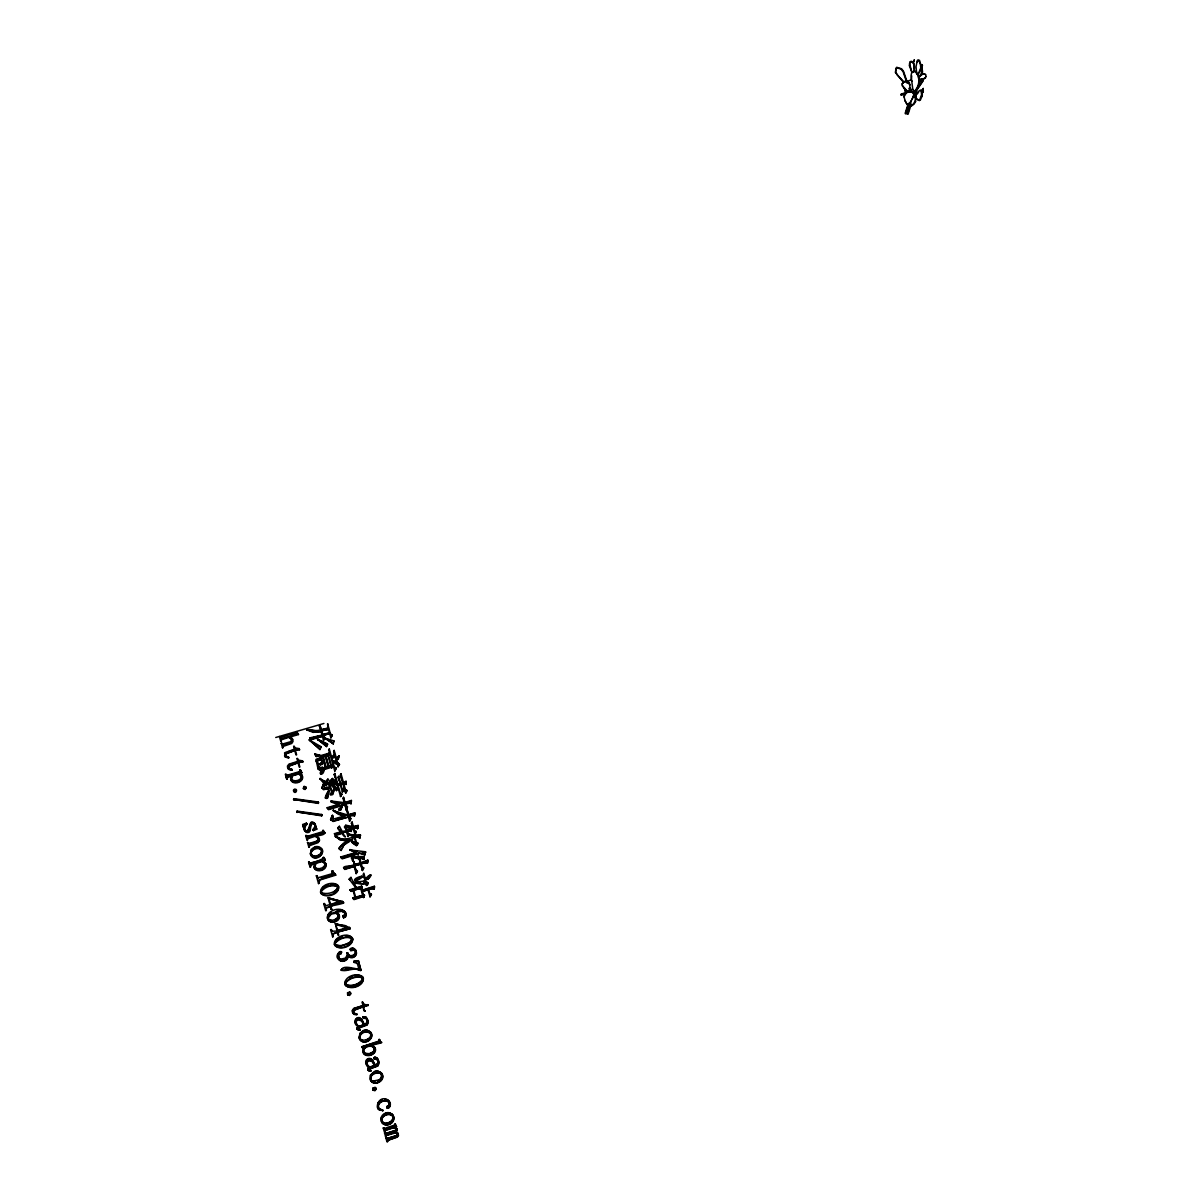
<?xml version="1.0" encoding="UTF-8"?>
<svg xmlns="http://www.w3.org/2000/svg" width="1202" height="1202" viewBox="0 0 1202 1202"><rect width="100%" height="100%" fill="white"/><g stroke="black" fill="none" stroke-linecap="round" stroke-linejoin="round"><path stroke-width="1.5" d="M367.812 1069.149C369.855 1065.813 366.445 1068.533 368.263 1070.576L371.102 1070.907L368.698 1069.044L376.737 1066.249L378.735 1064.431M368.698 1069.044L369.134 1070.411L370.967 1070.366M357.204 1029.273L360.224 1029.949L358.256 1029.453L357.82 1028.071L367.046 1024.645L368.052 1022.016M357.82 1028.071L360.074 1029.423M356.243 952.33C356.844 956.702 350.263 959.451 348.024 955.305C348.234 959.632 342.72 962.817 339.34 959.857M324.495 787.806L323.593 783.914L321.866 787.671L323.473 789.699L330.129 788.272L324.044 789.308L321.866 787.671M323.188 784.035L322.091 788.257M921.829 96.04L921.784 94.402M379.006 1040.992L361.697 1046.837L378.615 1041.743L379.021 1040.181M379.186 1041.338L378.855 1039.55L379.922 1040.631M362.914 1051.044C365.168 1048.429 360.074 1046.206 363.545 1048.129M917.051 73.127L916.78 74.329L916.029 66.696L917.336 60.355L918.794 60.506L920.416 64.097L920.762 67.973L918.749 72.781M325.727 863.502C327.951 868.956 319.702 872.622 315.69 869.797A4.598 4.327 -34.2 0 1 314.143 867.513C317.253 862.315 308.824 862.45 310.612 866.867L308.523 861.954M310.432 866.161L310.206 864.899M325.892 864.478C326.012 869.331 319.101 871.705 315.45 869.286A4.613 4.342 -34.2 0 1 313.902 867.003L314.473 863.261M922.31 66.245L921.664 64.502M301.882 774.884C305.368 780.414 296.669 785.011 292.386 781.946A4.508 4.207 -27.2 0 1 290.869 779.722L291.185 775.53L287.188 776.777L286.782 779.272L285.34 774.238M287.398 779.091L286.962 777.078M915.218 97.572L919.29 100.622L920.416 99.991L922.34 94.943L921.769 90.466L920.011 90.24L917.877 92.043L915.578 95.033L915.218 97.572L916.795 99.631L919.68 99.871L921.603 94.823L921.048 90.345M375.385 1049.451C375.279 1054.53 367.181 1057.279 363.8 1053.613M322.662 830.417C321.58 831.183 330.775 834.338 316.336 835.916L319.026 838.125M913.926 69.01L913.67 63.541L911.146 61.287M307.637 840.033C305.353 840.108 310.792 834.909 314.954 835.721L318.064 838.335M319.311 839.973L317.944 842.061L309.68 844.781L308.854 847.14L309.214 846.418M309.124 845.216L309.47 846.944M307.291 838.305L307.381 839.492M359.097 1036.995L360.81 1032.653M295.932 733.866L296.263 732.198M296.488 733.505L296.128 731.657L298.502 734.542L289.907 737.051L291.951 738.344M393.79 1117.875C394.662 1123.69 385.692 1127.656 382.101 1122.818M291.004 742.31L292.011 740.943L291.335 738.749L288.54 736.736L281.538 738.779L280.742 741.153L281.073 740.342M280.998 739.2L281.358 740.973M292.657 739.515L291.44 742.851L283.311 745.435L282.515 747.809L282.846 746.998M282.755 745.856L283.116 747.629M394.767 1125.237C374.829 1130.436 388.802 1130.15 394.797 1124.696M394.932 1125.493L394.677 1124.216L395.488 1124.246L394.677 1124.216M310.356 853.21L312.956 848.417M345.199 914.151L342.946 915.819L343.652 917.892L345.891 916.54L345.891 913.535M342.946 915.819L343.652 917.892M332.128 874.515L332.083 870.939L332.939 871.255L332.083 870.939M332.744 874.064L332.323 871.45M905.121 93.591L900.824 94.657L904.58 94.222L907.179 91.472L902.402 85.462M909.073 91.653L910.064 88.212L909.373 82.668L905.166 81.105L902.161 83.644L902.356 85.898L907.149 91.923L909.073 91.653L910.094 87.761M327.44 917.517L327.951 915.113L331.016 912.153M333.27 819.088L332.563 815.347L330.58 819.433L333.074 821.492L348.46 816.999L333.615 820.846L330.58 819.433M332.053 815.497L330.805 819.989M393.054 1117.62C392.633 1122.127 385.977 1124.666 382.521 1122.067M386.728 1106.561L386.834 1107.613L386.728 1106.561L389.178 1105.209L389.283 1103.166M325.006 864.478C324.3 868.265 318.169 869.947 315.209 867.679M374.107 1058.631L374.724 1056.994L377.097 1058.121M342.209 789.053L343.487 789.474L342.405 792.118L343.697 790.06L342.209 789.053L340.887 784.41L343.126 783.734L345.74 793.11L347.093 790.826L345.53 789.939L343.727 783.554L344.944 783.193L346.011 784.47L346.071 781.3L343.366 782.202L341.052 773.833L340.376 774.974L342.961 782.983L340.376 774.974M346.011 784.47L346.071 781.3M366.084 1018.425L363.47 1018.349L363.109 1016.727L365.994 1016.997L367.947 1020.468M363.109 1016.727L363.68 1018.214L365.153 1017.763L366.79 1019.296M921.844 94.838L921.754 96.881L921.649 94.853M369.81 893.627L371.328 894.033L370.021 896.842L371.508 894.528L369.81 893.627L368.638 889.525C371.944 886.22 375.174 891.794 374.348 886.25L361.862 890.201L361.652 886.129L349.947 889.735L351.149 891.448L353.027 890.321L350.954 890.952L349.947 889.735M374.228 889.33L374.348 886.25M321.76 851.091C321.219 855.403 313.947 857.882 311.198 854.382M386.653 1107.358C388.982 1110.768 391.882 1103.857 389.538 1101.964A5.664 5.334 -59 0 0 387.074 1099.514C377.428 1094.752 373.146 1112.646 382.687 1110.092L380.042 1109.371M382.807 1110.964L382.687 1110.092M352.351 1012.009L354.139 1014.428C358.226 1015.344 356.483 1013.737 353.839 1013.016L353.418 1012.114M356.874 1014.758L356.739 1013.797M309.32 827.307L308.103 831.168M354.635 950.151L350.864 950.662L350.143 949.625C350.864 945.929 356.363 948.844 356.258 951.759M350.864 950.662L350.248 948.754M912.063 81.12L911.146 80.384L911.732 75.891M328.957 790.255L327.064 797.737C322.391 799.51 329.378 789.083 329.183 790.841L327.936 797.692L326.538 798.519L325.246 797.782M294.37 749.177L284.604 752.813L285.084 756.99L288.615 758.041L288.435 756.884L285.67 756.148M288.615 758.041L288.435 756.884M297.645 761.392L288.886 764.172L287.398 766.155L288.33 769.235L291.876 770.302L291.695 769.145L288.931 768.409M291.876 770.302L291.695 769.145M916.134 96.415L915.578 95.033M363.665 883.665L353.734 883.034L363.86 884.161L364.071 881.051L353.463 882.463L359.894 882.373M363.86 884.161L364.071 881.051M347.123 955.244L345.485 958.069L340.917 959.211A3.11 2.945 -43.3 0 1 339.039 958.099M349.181 817.435L350.729 818.231L349.572 821.101L350.939 818.787L348.865 816.263C352.502 813.033 355.341 818.667 354.755 812.792L348.46 814.791L346.822 808.841L346.221 809.878L346.822 808.841M354.515 816.128L354.755 812.792M363.395 979.254C361.727 985.971 351.735 989.096 345.981 985.865M352.742 939.618C351.044 946.38 339.881 950.076 334.712 945.283M320.573 891.568L323.248 887.151M355.777 869.947L357.34 870.759L356.168 873.629L357.535 871.27L355.972 870.458L354.635 865.771L360.6 863.938L362.463 870.518L363.83 868.16L362.268 867.333L361.216 863.742C364.852 860.196 368.473 865.906 367.812 860.106L361.036 862.871L359.729 858.288L362.749 858.318L363.77 859.445L362.749 858.318M367.527 863.352L367.812 860.106M352.336 840.874L352.772 837.373L347.108 838.831A14.574 13.748 -29.7 0 1 339.941 838.365C326.027 831.273 346.146 845.066 350.173 839.657L343.276 843.323L338.889 848.101C341.548 854.953 343.877 838.38 351.3 839.732L352.336 840.874L351.3 839.732M341.098 850.595L343.937 845.006L351.51 840.273M907.871 103.823L907.225 114.16L908.742 110.404M908.727 103.883L908.081 114.235L910.695 105.986L910.876 103.222L909.283 102.516M915.608 94.342L916.57 89.053M915.894 94.041L916.856 88.753M356.964 1028.206L357.76 1026.313L357.054 1028.897M328.296 917.862L331.271 914.061L335.779 913.295A3.922 3.711 -39.1 0 1 338.243 915.789L337.642 918.223L334.637 920.086M319.762 770.347L319.642 769.1L322.497 767.297L318.966 767.552L322.722 767.913L319.762 770.347L317.974 768.544M920.912 66.891L921.573 64.788M921.063 66.861L921.273 65.719M314.684 753.909L316.321 756.644L320.153 755.667L314.894 753.699L316.081 756.013L319.927 755.036M341.278 807.248L342.3 804.829L338.874 809.502A2.299 2.164 -28.2 0 0 340.677 809.472L342.81 804.679L344.749 804.093L346.206 809.246L347.573 806.933L346.026 806.136L345.365 803.913L349.737 802.605L350.999 803.807L351.36 800.442L344.959 802.455M350.999 803.807L351.36 800.442M348.024 955.305C349.346 961.044 339.926 964.034 338.047 958.084M323.338 760.911L322.361 764.397L320.288 764.848L322.977 760.806M347.588 833.076L349.121 833.797L347.919 836.472L349.331 834.338L347.799 833.632L347.108 831.318C350.218 829.14 351.675 833.617 351.555 828.478L346.762 830.041L346.011 827.292L353.103 827.877L346.011 827.292M351.224 831.529L351.555 828.478M352.141 840.333L352.772 837.373M318.891 767.492L317.073 760.611L320.048 759.138L321.099 760.325L321.415 757.29L315.991 759.424L317.899 768.303M321.099 760.325L321.415 757.29M304.452 827.607L306.886 824.226L306.375 823.115L302.649 824.557L304.722 831.093M365.994 1062.087L368.128 1058.827L371.719 1059.458M907.841 107.579C910.59 95.258 900.764 125.985 907.841 107.579L908.502 107.804C901.425 126.21 911.266 95.514 908.502 107.804M363.575 858.934L364.146 856.5L353.508 856.741L353.583 857.627L359.248 858.784L360.42 863.051L354.455 864.884L352.156 856.726L351.48 857.897L352.156 856.726M363.77 859.445L364.146 856.5M905.346 93.801L904.009 96.521L905.091 100.908L907.134 104.574L909.523 104.228L913.805 95.709L913.49 92.99L911.296 91.247L907.059 91.833M904.159 97.077L904.685 94.793L907.225 92.389L911.447 91.788L913.64 93.546M338.047 953.802L337.852 957.318M339.099 755.983L338.062 758.778L336.455 758.732L338.273 759.394L339.099 755.983L336.244 757.966M323.969 768.724C321.745 778.851 317.418 770.121 324.209 769.34C323.669 776.612 316.982 774.734 323.819 769.145L323.593 768.529M358.136 825.428L357.625 828.629L358.136 825.428L353.388 826.525L352.111 822.048L351.435 823.205L352.111 822.048M361.652 886.129L361.862 890.201M315.029 826.375L312.971 829.515L313.467 830.612L316.757 829.2L315.976 828.283M334.156 789.128L332.518 794.026L330.144 794.161L331.797 792.238L330.61 795.078L332.729 794.612L334.366 789.714L333.795 789.023L332.428 792.283L328.882 782.337L336.59 790.615L337.356 787.956L334.787 786.634L332.638 779.978L336.56 784.891L336.74 782.923L336.35 784.29M342.81 804.679L340.902 810.028A2.299 2.164 -28.3 0 1 339.099 810.073L338.724 809.216M321.715 815.857L321.7 814.49L297.089 811.11L296.849 811.921L321.715 815.857L321.7 814.49M318.35 803.402L318.35 802.019L293.784 798.654L293.558 799.45L318.35 803.402L318.35 802.019M320.934 755.562L322.046 757.38L320.934 755.562L328.837 753.248L328.386 754.811L331.436 765.749L332.428 766.17L331.707 767.943L330.7 766.846L325.246 768.559L324.27 767.402L325.186 767.131L324.27 767.402M328.612 755.442L328.837 753.248M297.119 812.492L297.089 811.11M353.508 1011.528L354.395 1010.101L363.244 1006.69L353.523 1010.371L354.049 1013.376L356.949 1014.157M293.814 800.021L293.784 798.654M360.405 834.849L359.864 837.959L360.405 834.849L357.565 835.044A29.975 28.322 -27.5 0 1 349.331 834.158C352.321 837.794 356.769 836.201 349.211 834.504M914.271 60.1L913.189 62.714L914.391 60.115M913.189 62.444L914.061 60.205M309.635 824.993L311.558 822.619L314.218 823.024M393.715 1119.107C392.799 1123.645 386.759 1126.454 382.912 1123.6M346.026 914.872L345.064 916.961L343.441 917.427M362.478 979.194C359.668 984.122 351.059 986.977 345.981 984.393A2.119 1.998 -46.2 0 1 345.845 982.184C349.316 977.797 356.168 975.739 361.486 977.211L362.283 978.127M363.62 1050.172C364.642 1046.581 370.051 1045.364 373.161 1046.867A3.786 3.576 -53.7 0 1 374.603 1049.586L373.762 1051.48L370.051 1053.433M288.796 768.213L289.562 766.035L298.006 762.744L288.66 766.005L289.186 769.025L291.951 769.761M285.55 755.953L286.316 753.804L294.73 750.514L285.4 753.759L285.941 756.764L288.69 757.5M373.236 1061.276L375.234 1065.468L378.149 1063.995L378.074 1061.261M375.054 1065.167L378.269 1062.733M362.343 1020.423L364.131 1024.254L367.031 1022.812L367.151 1020.423M364.131 1024.254L367.226 1023.157L366.595 1018.935M308.854 847.14L307.502 842.452L309.305 843.398L315.81 841.43L317.989 840.183L318.169 838.575M316.051 841.956L318.23 840.724L317.824 837.794M365.513 851.782L364.837 854.832L365.513 851.782L349.857 849.904L355.371 852.383M353.583 857.627L353.508 856.741M357.88 843.248C354.034 841.19 360.63 843.308 356.408 845.622C343.487 837.629 364.567 845.472 352.156 842.046M349.406 835.059L349.331 834.158M341.263 969.834L342.66 968.572M283.221 744.729L282.29 744.083L290.749 741.679L291.68 739.5L288.796 737.382L281.268 739.831M334.757 754.901L333.27 757.53L331.872 756.659L334.622 754.42L334.006 757.756L332.007 757.681M336.8 762.188L336.184 763.931L336.59 761.587M306.014 787.731L304.902 788.948L303.355 788.527M319.897 764.006L323.098 760.295L322.136 763.781L319.897 764.006L320.288 764.848M303.505 787.52L303.355 788.617M293.724 790.901L294.836 789.684L296.383 790.12M328.597 790.15L325.472 798.353M321.189 860.301C298.351 865.47 315.119 863.847 323.383 858.078M322.932 859.776L323.233 857.477C328.176 859.911 319.972 862.134 325.366 860.542M358.512 852.639L358.136 854.727L358.512 852.639L364.642 854.306M352.426 1010.912L353.944 1008.718L363.049 1005.593L362.012 1002.077M285.956 774.058L287.248 775.23L299.283 771.669L299.974 770.542M299.553 772.285L299.824 769.956L300.921 771.248M912.078 99.36L913.655 95.168M317.313 761.227L320.288 759.754M331.707 767.943L332.203 765.569L331.436 765.749M291.185 775.53L290.599 779.121A4.523 4.207 -27.2 0 0 292.116 781.345C295.902 783.914 303.535 780.999 302.258 775.786M333.27 743.798L333.961 740.943L324.901 738.073L333.27 743.798L324.901 738.073M333.044 743.167L333.961 740.943M366.926 1062.658L368.924 1060.54L371.809 1061.111M917.351 61.873L918.073 60.175L919.53 60.325L921.483 67.793L919.47 72.601L916.78 74.329M921.393 74.794L922.565 72.06L922.099 68.259M363.35 1047.813L363.47 1053.102M910.47 91.307L911.341 89.294L913.114 89.534C916.63 94.492 916.69 103.041 910.695 106.182L913.971 104.198L915.864 101.223M338.829 959.496C332.984 955.62 343.351 947.356 341.052 953.967L338.844 954.433L338.558 956.987M396.405 1132.9L397.486 1134.327L396.795 1135.68L386.909 1138.534L396.63 1135.454L397.321 1134.102M338.919 952.45L341.789 952.074L338.303 954.734L339.264 958.52A3.11 2.945 -43.3 0 0 341.128 959.632C344.839 960.203 349.016 956.807 346.807 952.901L347.754 953.096L346.807 952.901M345.575 980.907L345.019 984.363M364.401 894.979L363.68 897.488L364.401 894.979L363.049 894.528L362.223 891.508L368.007 889.72L362.223 891.508M923.391 90.946L922.55 92.434M381.815 1076.737L379.516 1079.787L372.845 1081.154M337.356 787.956L336.59 790.615M370.787 874.966L368.007 879.398C361.832 878.932 376.046 870.383 368.789 878.452L366.234 878.452M926.261 76.507L924.022 78.881M338.934 809.772L339.79 808.751M910.425 61.587L909.268 65.449L911.972 72.496C915.308 72.631 915.263 63.946 912.543 61.602L910.139 61.708M923.241 88.392L922.565 89.579M923.316 88.602L921.603 91.562M326.313 785.537L327.26 782.833L319.972 778.641L326.313 785.537L327.26 782.833M326.523 746.592L327.47 743.873L317.478 739.23L326.523 746.592L327.47 743.873M922.836 92.223C920.086 96.415 925.57 87.836 922.295 92.854M363.109 874.29C363.785 871.66 364.627 882.599 366.565 885.498C371.388 882.929 363.124 880.54 368.143 883.049M362.268 870.008L363.635 867.649L362.268 867.333M922.265 90.105L921.468 91.487M350.067 850.445L350.082 849.513M347.844 840.739L339.82 839.943L335.193 835.66M346.011 808.676L347.363 806.362L346.026 806.136M336.214 819.103L344.989 816.458L338.769 814.43L333.405 810.869C333.104 810.854 355.371 816.774 343.802 814.671M333.405 810.869L333.42 809.923M345.545 792.524L346.897 790.24L345.53 789.939M342.946 798.338L343.547 797.317L344.553 803.221L337.401 803.026L331.106 801.043L344.358 802.636L343.156 798.909M338.017 777.544L338.694 776.417L338.017 777.544L339.174 780.368M340.602 775.575L341.052 773.833M337.762 804.333L331.106 801.989L331.106 801.043M336.109 767.823L334.757 771.083L336.335 768.439L334.201 766.846L336.335 768.439M339.28 763.781L338.062 766.786L339.49 764.397L337.612 762.939L339.49 764.397M334.141 774.644L334.817 773.502L334.141 774.644L335.298 777.454M333.795 752.061L334.186 750.439L334.336 753.233M332.068 734.843L330.866 737.848L332.293 735.489L330.415 734.001L332.293 735.489M328.657 750.198L329.333 749.086L328.657 750.198L329.814 753.023M324.69 737.307L323.488 740.312L324.916 737.953L322.782 735.519L329.633 733.52L322.782 735.519M319.912 749.567L321.039 746.682L309.245 739.891L319.912 749.567L321.039 746.682M320.228 725.963L319.386 726.308L319.987 725.317L321.355 730.11L328.191 728.111L327.62 723.799L327.755 726.519M395.743 1130.196L385.587 1133.576L395.909 1130.436M356.408 845.622L357.67 842.722M914.767 91.412C919.184 86.018 920.837 77.634 915.669 72.15L913.881 71.354L911.657 72.676L911.056 75.621L912.829 89.699L914.767 91.412L918.058 86.995L919.665 82.112L918.103 73.983M911.176 100.803L909.523 104.228M341.699 793.786L340.527 796.55L341.909 794.357L340.076 792.689L341.909 794.357M396.976 1130.857L395.909 1131.938L396.976 1132.509M366.565 885.498L367.947 882.553M356.092 831.679C354.064 839.161 355.341 827.246 356.288 832.22M355.507 1019.762L357.295 1018.049L360.855 1018.68M351.254 941.587C353.719 933.203 337.912 937.725 335.313 942.488A2.103 1.983 -41.9 0 0 335.433 944.667C340.316 947.101 350.533 944.577 351.765 938.762M310.447 865.41L314.714 863.787M344.493 827.006L345.635 828.118L344.493 827.006L345.785 825.233L352.727 826.51L352.246 824.978M344.704 827.562L345.785 825.233M902.131 84.095L903.543 82.172L906.939 81.706L910.124 84.861M340.121 849.393L339.114 848.642L340.977 846.103L349.121 840.754M345.094 915.443L345.079 913.46M287.233 777.679L291.455 776.131M301.056 779.151L301.702 776.627L299.478 773.848L292.507 775.125L291.23 778.626L292.146 780.383L295.196 781.405M917.081 94.147L918.613 92.163M921.423 64.818L922.49 65.404L921.649 67.147M348.099 992.657L347.558 994.4M366.34 878.647L367.286 877.896M918.794 82.713L921.919 80.008L923.316 80.594C914.196 94.011 914.947 92.374 923.031 80.324L921.633 79.753L919.785 80.91M320.198 779.242L320.213 778.355M317.704 739.861L317.719 738.945M325.126 738.704L325.141 737.788M309.5 740.522L309.5 739.606M324.75 863.412L321.625 861.083L315.825 862.856L314.548 866.477L315.45 868.19L318.56 869.226M324.089 862.645L321.851 861.609L316.066 863.367L314.789 866.988M306.6 729.313L313.001 731.717L321.114 731.612L313.241 732.349L306.856 729.96C308.613 728.577 316.742 732.213 320.513 729.644L319.897 727.375M306.856 729.96L306.856 729.043M350.458 949.174L353.027 948.348L355.567 950.196M921.754 79.152L918.929 78.956L918.568 77.769L920.687 75.636M337.777 757.861L338.844 755.863M301.326 775.801L298.487 774.043L292.777 775.726L291.5 779.227M918.583 77.529L922.129 72.27L921.664 68.469M314.924 754.525L320.153 755.667M334.832 755.036L332.684 756.914M316.727 759.544L316.081 761.602M350.473 880.255L349.196 879.113L350.969 877.37L353.673 882.959M349.406 879.609L350.969 877.37M337.672 827.998C347.919 836.968 333.946 828.764 339.43 826.3L342.254 831.393L346.356 830.777L345.425 827.577M337.882 828.554L339.43 826.3M332.443 778.475L331.106 780.579L332.443 778.475L336.755 782.742L333.089 779.467M362.042 876.138L355.942 880.525C349.421 878.827 373.582 871.54 356.138 881.036L354.425 879.969M922.28 66.666L921.078 67.357M368.969 876.814L370.501 874.725M327.891 779.091L326.448 781.225L327.891 779.091L334.366 786.889L329.724 781.781M285.896 752.557L284.528 755.848M386.909 1106.817L389.358 1105.479L388.967 1102.414M350.653 950.241L354.425 949.715C358.662 953.697 350.608 958.941 348.264 954.373M307.547 838.846L315.194 836.261L317.433 837.554M309.38 845.742L318.184 842.602L319.552 840.498L319.176 838.59M387.495 1141.464L387.961 1140.097L397.231 1136.867L398.268 1134.147M387.675 1141.69L388.141 1140.322L397.396 1137.107L398.538 1135.559L397.967 1133.426M384.865 1131.548L385.331 1130.196L393.219 1127.566L395.834 1128.708M385.046 1131.773L385.511 1130.421L393.385 1127.807L395.248 1128.197M386.353 1136.731L385.542 1136.716L386.653 1135.139L394.647 1132.479L397.156 1133.651M283.026 746.472L291.695 743.482L293.048 741.469L292.281 738.539M332.518 873.569L317.989 877.791M323.098 867.919L324.931 866.296L324.901 863.742M920.492 75.666L922.79 74.088M375.941 1057.354L374.002 1057.535M363.305 1017.087L366.189 1017.358M901.019 94.207L904.34 93.05L905.437 94.072M343.171 916.285L344.313 915.714M396.074 1132.164L396.945 1129.204A2.975 2.795 -61.5 0 0 395.518 1127.431L394.617 1127.1L396.45 1126.484L394.617 1127.1M322.767 831.664L306.81 836.472L312.625 835.54M296.233 732.874L280.532 737.442L281.463 738.088M361.727 1031.827L363.996 1030.685A6.942 6.566 -52.2 0 1 367.481 1030.49L369.705 1031.406M356.123 887.286L353.734 883.034M350.383 942.368L340.992 945.959L335.659 945.103A2.088 1.983 -41.9 0 1 335.538 942.924C339.084 938.657 346.582 935.877 351.645 938.552M345.034 836.908L342.089 832.836L335.538 834.924L334.426 833.662L341.233 831.709M334.006 891.839C346.116 884.296 324.48 882.749 321.505 890.457A2.073 1.953 -36.6 0 0 321.625 892.605C326.448 894.979 336.545 892.575 337.822 886.836M362.238 876.634L355.657 879.533M925.435 78.16L921.558 79.197M368.894 1069.344L378.164 1065.858L378.69 1060.945M358.031 1028.416L367.241 1024.99L368.248 1022.376L367.046 1018.334M349.031 977.647L352.847 976.009M324.69 886.205L328.446 884.642M377.323 1081.154L381.244 1078.645L381.485 1074.423M366.37 1040.061C381.41 1033.194 356.799 1026.132 360.239 1038.813M911.972 72.496L909.478 63.39M316.517 828.659L313.226 830.071L314.969 828.103L314.924 825.203M317.373 856.109L321.174 853.826L321.655 850.34M289.156 764.788L297.901 762.008L296.879 758.522M382.356 1099.635L378.149 1102.67L377.623 1107.342M302.904 825.113L306.63 823.671L304.497 825.699L305.113 830.417M313.992 847.816L315.149 847.365M342.3 936.463L335.899 940.129L334.487 944.682M385.707 1136.942L384.535 1132.975L385.421 1133.201M385.361 1132.99L384.535 1132.975M387.029 1141.9L385.857 1137.918L386.743 1138.159M386.683 1137.933L385.857 1137.918M384.4 1131.999L383.228 1128.017L384.114 1128.257M384.054 1128.047L383.228 1128.017M349.857 849.904L356.513 852.278L340.632 857.011L341.999 858.318L356.994 853.63L357.941 854.201M340.632 857.011L342.209 858.844L357.204 854.156L358.136 854.727M361.847 886.625L350.158 890.231M367.707 1065.348L369.375 1067.015L374.588 1065.678L369.57 1067.316L367.181 1064.461M346.762 830.041L351.75 829.034M379.667 1039.67L378.855 1039.55M371.583 1045.259C398.238 1039.189 363.214 1044.207 374.092 1046.687M362.779 862.315L367.992 860.632M352.727 897.939L354.906 897.263L352.727 897.939L353.839 899.126L362.523 896.331L363.5 897.008M352.937 898.42L354.034 899.607L362.719 896.812L363.68 897.488M356.844 1024.42L358.707 1026.418L363.695 1024.81L362.118 1021.61M329.063 753.864L321.174 756.193M317.508 759.228L321.64 757.906M363.875 1006.48C376.136 1003.88 357.76 1005.338 365.198 1011.062L364.371 1010.897L365.198 1011.062M348.46 814.791L354.951 813.348M334.426 833.662L335.764 835.465L342.3 833.377M346.762 802.53L351.555 801.013M343.487 867.559L344.643 868.926L354.214 866.462L344.854 869.437C338.724 863.427 360.976 869.091 352.441 860.181M363.83 890.126L374.528 886.73M341.083 969.939C345.695 972.583 354.395 966.513 360.3 970.615L361.036 970.39L360.104 970.209C353.929 967.685 347.123 969.713 341.293 970.435C342.345 964.169 354.785 969.188 358.872 969.022L357.49 963.854M324.495 768.003L325.472 769.175L330.926 767.447M333.044 936.193L332.638 936.824L333.375 934.044L337.206 932.226L333.149 933.608L333.27 936.628M338.799 935.231L337.837 932.031L350.067 928.725L337.837 932.031M331.812 931.234L336.996 931.039L335.478 923.602L349.797 927.719M348.039 927.253L334.952 923.767M332.638 936.824L330.625 929.642L331.782 931.009M331.482 929.897L330.625 929.642M337.627 930.844L335.824 924.488C368.308 926.126 316.727 935.231 347.017 927.914M326.358 910.575L326.238 907.555L330.505 906.669L326.463 908.021L325.727 910.77L323.729 903.619L325.141 905.692M373.251 888.654L368.638 889.525M324.585 903.904L323.729 903.619M329.844 904.58L325.757 905.737L324.345 903.423M330.475 904.385L339.805 901.38L328.912 898.525L330.7 904.851M332.263 904.37L338.498 902.447M355.537 897.068L362.673 895.4L355.732 897.548L353.643 890.126L360.78 888.473L353.643 890.126M330.896 906.007C362.794 900.013 324.825 902.417 331.857 909.208L331.001 908.922L331.857 909.208M330.881 801.418L339.655 804.048L327.169 807.684L328.341 809.126L342.3 804.829M327.169 807.684L328.567 809.697L342.51 805.4M328.041 897.804L342.825 901.77L328.041 897.804L330.069 905.046M332.954 871.645L335.764 875.131L320.032 879.969L318.515 883.575L316.336 875.762L317.433 876.964M354.244 864.373L360.42 863.051M317.193 876.078L316.336 875.762M354.635 865.771L360.795 864.448L362.463 870.518M366.55 862.69L361.216 863.742M321.385 877.821L330.34 875.071M319.131 883.38L318.515 883.575M907.6 81.21L910.485 80.128M324.074 857.822L323.233 857.477M309.74 866.537L310.612 866.867M355.161 853.285L340.857 857.537M309.8 737.893L311.093 739.035L322.406 736.33L311.333 739.681L309.8 737.893L322.076 735.098L320.889 730.966M307.021 840.228L305.669 835.54L306.675 836.382M306.54 835.901L305.669 835.54M315.901 834.564L320.799 833.076M314.428 842.452L309.56 843.924L307.502 842.452M343.006 832.55C354.996 830.702 335.869 831.499 345.425 836.682M347.108 831.318L350.293 830.958M343.021 805.25L344.959 804.679L346.206 809.246M349.947 803.176L345.365 803.913M348.865 816.263L353.553 815.467M342.75 782.382L340.722 783.644L338.694 776.417M340.121 783.824L337.672 783.899L340.121 783.824L338.949 779.767M338.047 785.252L340.497 785.176L338.047 785.252L340.301 793.275M345.74 793.11L343.336 784.335L340.887 784.41M345.154 783.779L343.727 783.554M299.899 766.996L298.607 762.564L302.573 761.392M298.156 760.1L302.423 760.821L302.829 762.008L298.607 762.564M322.917 756.419L325.276 756.419L322.917 756.419L326.027 767.552L328.146 766.921L325.051 755.803M325.652 755.622L328.011 755.607L325.652 755.622L328.762 766.741L325.892 756.238M300.695 770.392L299.824 769.956M297.826 772.781L287.518 775.831L286.106 774.644M301.522 774.749L299.599 773.712L301.687 772.42L299.343 773.111L302.138 775.485M325.787 766.951L328.146 766.921M328.537 766.14L330.881 766.125L327.785 754.991M343.697 868.069L352.141 865.575M282.064 743.632L281.178 743.182L282.185 744.113M322.452 734.287L329.513 732.919L322.677 734.933L321.49 730.786L328.552 729.434L321.49 730.786M293.604 746.322L294.64 749.793L287.533 751.881M296.624 754.766L295.331 750.333L299.298 749.162L295.932 749.162L294.415 746.893M294.881 747.884L299.148 748.591L299.553 749.793L295.331 750.333M275.739 737.502L323.909 723.469M280.427 737.472L279.405 736.541L280.742 741.153M319.987 725.317L321.129 729.464L328.191 728.111M327.395 808.255L338.093 805.145M334.652 834.203L339.745 832.746M310.041 738.524L320.348 735.594M378.254 1061.576L376.797 1058.887L374.168 1058.812M377.698 1060.074L373.912 1058.316L374.348 1059.127M922.595 74.133L924.098 73.743M371.102 1070.907L368.683 1070.742L367.722 1069.54M386.067 1123.389C389.568 1123.299 394.812 1120.144 392.633 1116.087M360.224 1029.949L357.805 1029.738M363.365 1003.79L365.588 1005.188L368.022 1004.902L364.206 1004.496M918.929 78.956L918.568 77.769M302.679 761.437L300.335 761.662M354.83 975.483L358.346 975.183L362.238 976.535M357.234 963.298L354.004 962.411L353.734 961.345L358.346 960.668L361.036 970.39M353.734 961.345L358.542 961.089M330.4 884.131L335.373 884.086L338.423 886.024M336.785 910.094L340.692 909.809L344.764 911.567M907.179 91.472L909.103 91.217M304.437 786.844L305.969 787.265M355.041 826.345L358.331 825.984M896.707 67.282L901.605 68.784L903.558 71.399L907.405 82.653M364.326 857.026L353.704 857.266M307.472 831.468L305.744 831.198L304.406 828.689M360.585 835.39L357.76 835.6A29.945 28.292 -27.5 0 1 349.542 834.699M344.944 968.076L359.082 969.428M316.892 731.011L307.111 729.689M331.947 920.702L329.017 919.876L328.146 918.163M356.663 1014.398L353.929 1014.067M354.74 831.423L353.568 827.337L357.43 828.088M357.625 828.629L353.568 827.337M288.36 757.425L284.814 756.358M291.62 769.686L289.006 769.37L287.503 767.477M346.071 935.682L347.754 935.667M353.794 961.991L356.273 962.276L357.685 964.259M362.944 858.844L359.729 858.288M362.223 852.218L365.709 852.308M367.662 1053.989L365.138 1053.658L363.59 1051.329M336.485 761.197L332.548 760.806L336.184 763.931M382.627 1110.708L378.209 1108.845M374.964 1081.65L372.064 1080.808M315.104 856.545L311.904 855.523L310.867 852.128C312.189 847.891 320.258 845.983 321.896 850.881M395.789 1132.825L386.112 1135.559M356.498 842.707L354.65 836.156L359.668 837.418M359.864 837.959L354.65 836.156M384.925 1099.229L387.254 1099.785A5.664 5.334 -59.1 0 1 389.703 1102.234M382.867 1110.347L379.006 1108.439M294.039 799.225L318.575 802.59M293.558 799.45L318.124 802.816M297.345 811.681L321.941 815.061M296.849 811.921L321.475 815.302M332.774 761.422L335.073 761.752M359.248 858.784L353.373 857.101M357.174 851.617L350.293 850.054M900.929 94.928L904.58 94.222M358.707 853.165L364.837 854.832M342.555 814.34L333.645 810.494M338.213 901.38L328.912 898.525M347.002 927.809L335.824 924.488M379.802 1073.206C376.091 1072.169 370.111 1074.453 370.832 1079.065M319.537 769.731L318.395 769.16M371.779 1045.575L373.011 1045.935M390.71 1113.398L389.523 1113.022A7.122 6.701 -60.3 0 0 385.977 1113.232L381.41 1117.394L381.665 1122.112M335.764 875.131L333.345 872.697M331.857 741.078L325.381 738.434M327.695 744.504L317.959 739.576M349.421 992.236L350.022 992.431A1.728 1.638 -47.3 0 1 350.774 994.024L349.572 995.466L347.618 994.58M348.069 994.986L350.563 993.633A1.728 1.638 -47.3 0 0 349.812 992.041L347.483 992.792L347.829 994.956M373.371 1090.394L375.895 1088.997A1.773 1.683 -57.2 0 0 375.129 1087.344L372.77 1088.126L373.101 1090.259M363.049 894.528L364.597 895.46M352.036 842.407L356.213 845.081M349.271 935.892L352.351 937.861M321.265 747.313L314.909 744.293L309.755 740.252M305.458 831.619L306.705 832.069C312.745 832.565 308.043 823.22 313.106 822.979L314.744 824.662M394.782 1127.341L395.683 1127.671A2.975 2.795 -61.5 0 1 397.111 1129.429L397.246 1130.346M395.909 1131.938L397.652 1133.02M361.682 977.617C356.378 976.129 349.542 978.203 346.056 982.575A2.119 1.998 -46.2 0 0 346.191 984.784C351.269 987.368 359.879 984.513 362.673 979.6L362.418 978.368M322.752 860.737L325.967 864.013M322.992 861.263L325.577 863.096M327.485 783.419L320.453 778.956M914.662 70.978L916.45 71.774M923.902 73.788L925.63 74.434M361.141 1039.655C364.912 1041.443 372.365 1038.288 370.516 1033.374M362.118 1040.331L360.51 1039.144M305.488 830.657L306.27 831.003C310.462 830.342 308.854 816.654 315.164 824.076M346.807 826.33L345.996 825.789M384.114 1123.194L382.041 1121.376M332.714 761.392L335.974 763.315M314.128 823.911L313.361 823.535C308.298 823.776 313.001 833.106 306.961 832.625L304.467 830.552M323.037 736.465L324.916 737.953M379.592 1071.808L380.658 1072.364M391.777 1113.953L389.358 1112.767A7.122 6.716 -60.3 0 0 385.812 1112.977C381.62 1114.074 379.186 1119.633 382.281 1123.059M349.737 802.605L350.804 803.236M360.9 1040.631C365.693 1044.358 374.032 1038.453 370.997 1032.743M349.196 879.113L355.942 888.008M350.082 830.417L351.014 830.988M330.7 766.846L331.482 767.342M338.017 913.49L335.538 912.453L341.714 911.281L344.463 912.453M291.891 779.782C294.79 782.081 301.867 780.263 301.447 776.026M321.61 894.018C327.275 897.248 338.663 893.987 338.648 886.58M370.246 1033.119C366.745 1030.219 359.218 1032.999 359.924 1037.987M381.214 1074.122C377.668 1070.201 368.308 1074.498 371.148 1079.907M328.792 919.425C331.677 921.453 336.65 919.635 338.032 916.54L338.017 915.323A3.922 3.711 -39.1 0 0 335.553 912.829L333.75 912.468L330.009 914.271L328.206 916.615L328.371 918.628M392.348 1115.726C388.757 1112.721 381.109 1115.696 381.89 1120.775M316.757 829.2L315.525 824.918M298.502 734.542L296.984 732.123M353.358 814.911L354.305 815.572M366.37 862.165L367.331 862.841M325.066 833.271L323.278 830.221M373.071 888.158L374.047 888.834M335.418 836.216L340.166 838.906A14.559 13.748 -29.7 0 0 347.318 839.357M320.048 759.138L320.859 759.709M348.76 954.974C351.254 957.002 356.258 954.568 355.206 951.143M388.652 1102.054C385.076 1099.124 377.112 1102.264 378.57 1107.388M333.194 810.313L338.558 813.859L344.779 815.903L333.48 819.073L332.563 815.347M907.901 91.653L904.685 88.437M907.555 91.743L904.34 88.527M344.944 783.193L345.8 783.884M364.356 1052.862C380.493 1057.805 373.582 1036.725 363.425 1049.857L364.101 1052.516M371.433 1080.282L372.244 1081.094M299.208 761.362L297.69 759.108M337.717 886.7C332.699 884.071 325.291 886.76 321.73 890.952A2.073 1.953 -36.6 0 0 321.866 893.086L322.436 893.597M903.513 81.481L897.278 74.945L895.791 72.09L895.715 68.664M903.063 81.826L895.34 72.436L896.256 67.628L901.154 69.13L903.108 71.744L906.954 82.998M370.547 1032.142L367.301 1030.159A6.942 6.581 -52.2 0 0 363.8 1030.339L359.834 1033.284L359.293 1038.197M326.298 745.961L317.478 739.23M381.515 1073.131L378.239 1071.147A7.032 6.641 -56.4 0 0 374.724 1071.343L370.171 1075.444L370.592 1080.373M391.612 1113.698L392.648 1114.72M372.905 1089.974L374.874 1090.77L376.091 1089.267A1.773 1.683 -57.2 0 0 375.309 1087.63L373.371 1087.87L372.83 1089.673M380.238 1041.293L381.35 1042.48M311.243 855.674C315.044 860.001 323.744 855.899 322.271 850.16M335.809 789.609L328.882 782.337M360.104 1039.865C364.687 1046.206 375.925 1037.897 370.366 1031.812M371.012 1081.019C375.084 1085.782 384.144 1080.944 382.416 1074.919M356.123 1024.705L357.956 1026.658M361.622 1020.979L358.076 1019.747L356.483 1020.889L356.183 1022.992M366.971 1065.633L368.819 1067.571M372.5 1061.802L368.744 1060.224L367.136 1061.396L367.016 1063.845M361.682 1019.521C358.256 1014.022 352.006 1021.114 356.333 1025.066M372.56 1060.314C370.321 1056.032 363.755 1059.533 366.219 1063.875M317.523 877.295L318.23 878.286M332.638 779.978L336.56 784.891M301.011 771.534L301.687 772.42M302.649 824.557L304.046 829.425M320.904 893.191C325.517 899.396 341.638 893.882 338.198 885.528C333.119 880.48 319.462 884.807 320.709 892.665M348.234 955.725C350.909 960.563 358.451 955.981 356.062 951.323M345.244 985.009C350.052 990.869 364.416 986.106 363.259 978.112M319.972 778.641L326.073 784.951M362.989 977.421C358.166 971.111 342.029 976.941 345.455 985.4M338.814 914.437L335.313 911.987L341.488 910.8L344.974 913.114M373.912 1046.356L375.385 1048.7M319.687 748.936L309.245 739.891M330.881 779.978L332.774 783.043M376.917 1057.805L378.149 1059.458M342.089 832.836L344.824 836.367M389.147 1102.685C385.842 1097.516 374.784 1103 379.186 1108.71M321.625 850.22C318.876 846.929 312.43 848.777 311.108 852.669L311.153 854.141M326.223 780.639L327.65 782.803M381.034 1073.822L382.071 1076.226M397.501 1132.78L398.132 1133.651M345.575 912.649C341.488 905.692 325.381 910.26 327.65 918.854A4.913 4.643 -39.2 0 0 329.198 921.228C333.54 924.608 342.405 919.44 338.603 913.971M292.537 739.185L289.652 736.405L298.201 733.716M362.313 1021.955C361.426 1019.056 356.784 1018.094 355.882 1021.475L356.528 1023.909M360.044 1038.468L360.72 1039.475M372.32 1061.486L374.588 1065.678M395.834 1125.448L396.615 1126.725M370.952 1079.606L371.628 1080.583M322.106 849.634L318.545 847.2A6.611 6.22 -33 0 0 317.418 847.064M381.334 1072.83L382.161 1074.077M361.486 1019.161L364.326 1024.6M392.483 1114.464L393.294 1115.681M372.38 1059.999L375.234 1065.468M310.672 854.817C315.54 864.614 329.709 849.964 318.305 846.674A6.626 6.22 -33 0 0 314.909 846.824L311.063 849.544L310.537 854.322M387.314 1108.349L389.794 1106.381L389.989 1103.181M359.488 1038.949L360.3 1040.196M370.411 1080.087C373.852 1087.329 386.233 1080.628 381.981 1073.777M925.435 74.464L926.066 76.552M280.802 738.073L280.291 736.991M282.56 744.714L281.779 743.001M307.051 837.013L306.285 835.36M309.305 862.36L309.951 863.517M356.318 1023.548L357.054 1024.765M366.43 1064.717L367.166 1065.949M358.707 1026.418L363.695 1024.81M357.82 1028.702L358.256 1029.453M331.752 781.03L334.366 786.889M904.926 100.367L907.134 104.574M353.944 883.53L356.333 887.782M384.445 1128.873L383.874 1127.807M385.767 1133.817L385.196 1132.75M387.074 1138.76L386.503 1137.708M346.221 809.878L346.882 811.26M363.049 1005.593L353.734 1008.343L352.216 1010.551L353.148 1013.617M332.173 931.64L331.241 929.447M362.087 977.722L362.613 978.774M380.418 1041.623L379.486 1039.339M363.019 1017.508L363.47 1018.349M306.225 787.761C301.236 782.397 305.038 794.282 305.969 787.175M356.859 1028.551L357.4 1029.618M327.425 782.202L329.664 786.949L324.57 787.626L323.593 783.914M293.498 790.886C294.911 795.408 298.937 788.828 294.565 789.098C291.169 790.706 296.654 793.681 296.353 790.03M373.011 1062.478L374.408 1065.378M395.668 1128.468L396.164 1129.399M319.386 726.308L320.138 728.021M319.206 768.168L317.088 761.136M362.869 1002.708L363.56 1004.151M351.435 823.205L352.456 825.534M333.585 751.43L338.062 766.786M306.375 823.115L306.886 824.226M374.739 1047.333C379.066 1054.289 364.627 1059.458 362.899 1051.78M324.525 862.901L325.141 864.268M312.971 829.515L313.467 830.612M911.026 104.709L911.582 105.956M352.817 938.942C349.271 931.295 333.901 936.268 334.261 944.246C337.822 951.864 353.959 946.65 352.607 938.492M320.468 892.184L321.129 893.687M314.924 823.52L315.976 828.373M362.794 977.016L363.455 978.503M347.543 952.66L348.475 954.794M329.904 787.671L332.022 792.824M351.48 857.897L352.637 860.707M909.433 88.287L910.861 91.743L909.073 88.362M344.764 912.649L345.29 913.926M393.099 1117.064C390.83 1111.054 379.036 1115.651 382.221 1121.616M317.764 877.806L316.952 875.567M345.365 912.183L346.101 914.001M377.969 1059.142L379.171 1063.199M314.488 824.106L315.164 825.759M319.416 839.131L316.096 835.375L324.78 832.535M320.138 773.066L320.528 773.938M322.497 767.297L322.827 768.288M393.129 1115.426L393.745 1116.838M310.281 853.796L310.912 855.343M359.082 1037.852L359.699 1039.279M395.413 1124.351L395.984 1125.688M366.82 1063.53L367.376 1064.777M334.787 786.634L332.864 780.579M317.659 767.702L318.214 769.145M355.792 1024.164L355.161 1021.249M366.024 1063.56L366.625 1065.032M915.158 91.006L916.27 96.911M327.62 723.799L330.64 734.632M328.341 728.788L329.513 732.919M329.633 733.52L330.866 737.848M334.186 750.439L337.837 763.54M352.892 827.337L354.875 834.353M340.271 784.59L342.405 792.118M347.032 809.412L348.67 815.362M349.061 816.819L349.391 817.991M343.547 797.317L345.169 803.026M353.989 836.156L355.912 842.993M346.672 810.689L347.964 815.241M348.249 816.443L349.572 821.101M363.785 873.103L366.34 882.208M368.007 889.72L370.021 896.842M329.333 749.086L334.426 767.447M359.052 858.273L360.224 862.54M364.071 876.589L366.385 885.003M329.588 752.407L334.757 771.083M334.817 773.502L337.882 784.5M335.088 776.853L340.527 796.55M321.715 731.432L322.677 734.933M323.007 736.165L323.263 737.096M322.181 735.699L323.488 740.312M346.221 827.832L346.972 830.582M347.318 831.859L347.799 833.632M346.492 831.499L347.919 836.472M362.418 892.004L363.229 895.009M352.366 857.236L354.455 864.884M354.83 866.281L355.972 870.458M360.585 887.993L362.673 895.4M354.004 865.951L356.168 873.629M323.158 757.05L326.027 767.552M322.316 756.599L325.411 767.732M353.027 890.321L355.116 897.744M335.433 874.23L319.086 879.804L318.891 882.884M342.6 901.29L343.096 902.777M349.587 927.253L350.067 928.725M358.346 960.668L360.84 969.984M332.714 870.744L333.179 872.156M299.148 748.591L299.553 749.793M302.423 760.821L302.829 762.008M367.842 1004.541L368.203 1005.533M301.942 773.021L300.44 769.776M325.141 860.016L323.849 857.296M294.22 746.141L294.685 747.524M297.48 758.342L297.946 759.724M362.643 1001.867L363.064 1003.084M294.73 750.514L296.008 754.946M298.006 762.744L299.283 767.177M363.244 1006.69L364.567 1011.258M330.28 906.188L331.226 909.403M337.206 932.226L338.168 935.426M281.178 743.182L282.515 747.809M361.697 1046.837L362.012 1047.588M309.154 861.774L309.56 862.886M285.61 774.839L286.782 779.272M308.779 862.48L309.996 867.048M904.821 88.407L905.737 91.968M904.52 88.708L905.437 92.269M366.159 878.151L366.415 878.962M339.084 915.098C340.557 920.281 332.729 923.617 328.972 920.762A4.913 4.643 -39.1 0 1 327.41 918.388M393.58 1116.598L393.955 1118.13M370.186 1079.276L370.937 1074.648L374.904 1071.643A7.032 6.641 -56.4 0 1 378.42 1071.448M395.999 1129.159L396.179 1129.985"/></g></svg>
